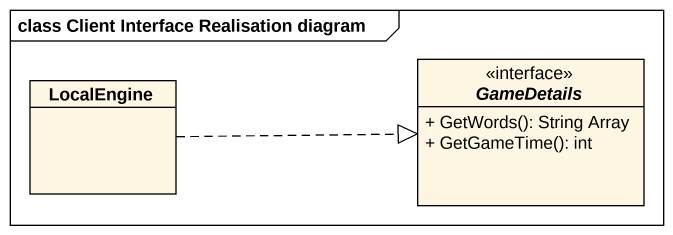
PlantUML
@startuml
mainframe class Client Interface Realisation diagram
hide circle
hide empty members
skinparam classAttributeIconSize 0
class LocalEngine
interface GameDetails {
  + GetWords(): String Array
  + GetGameTime(): int
}
LocalEngine .right.|> GameDetails
@enduml
